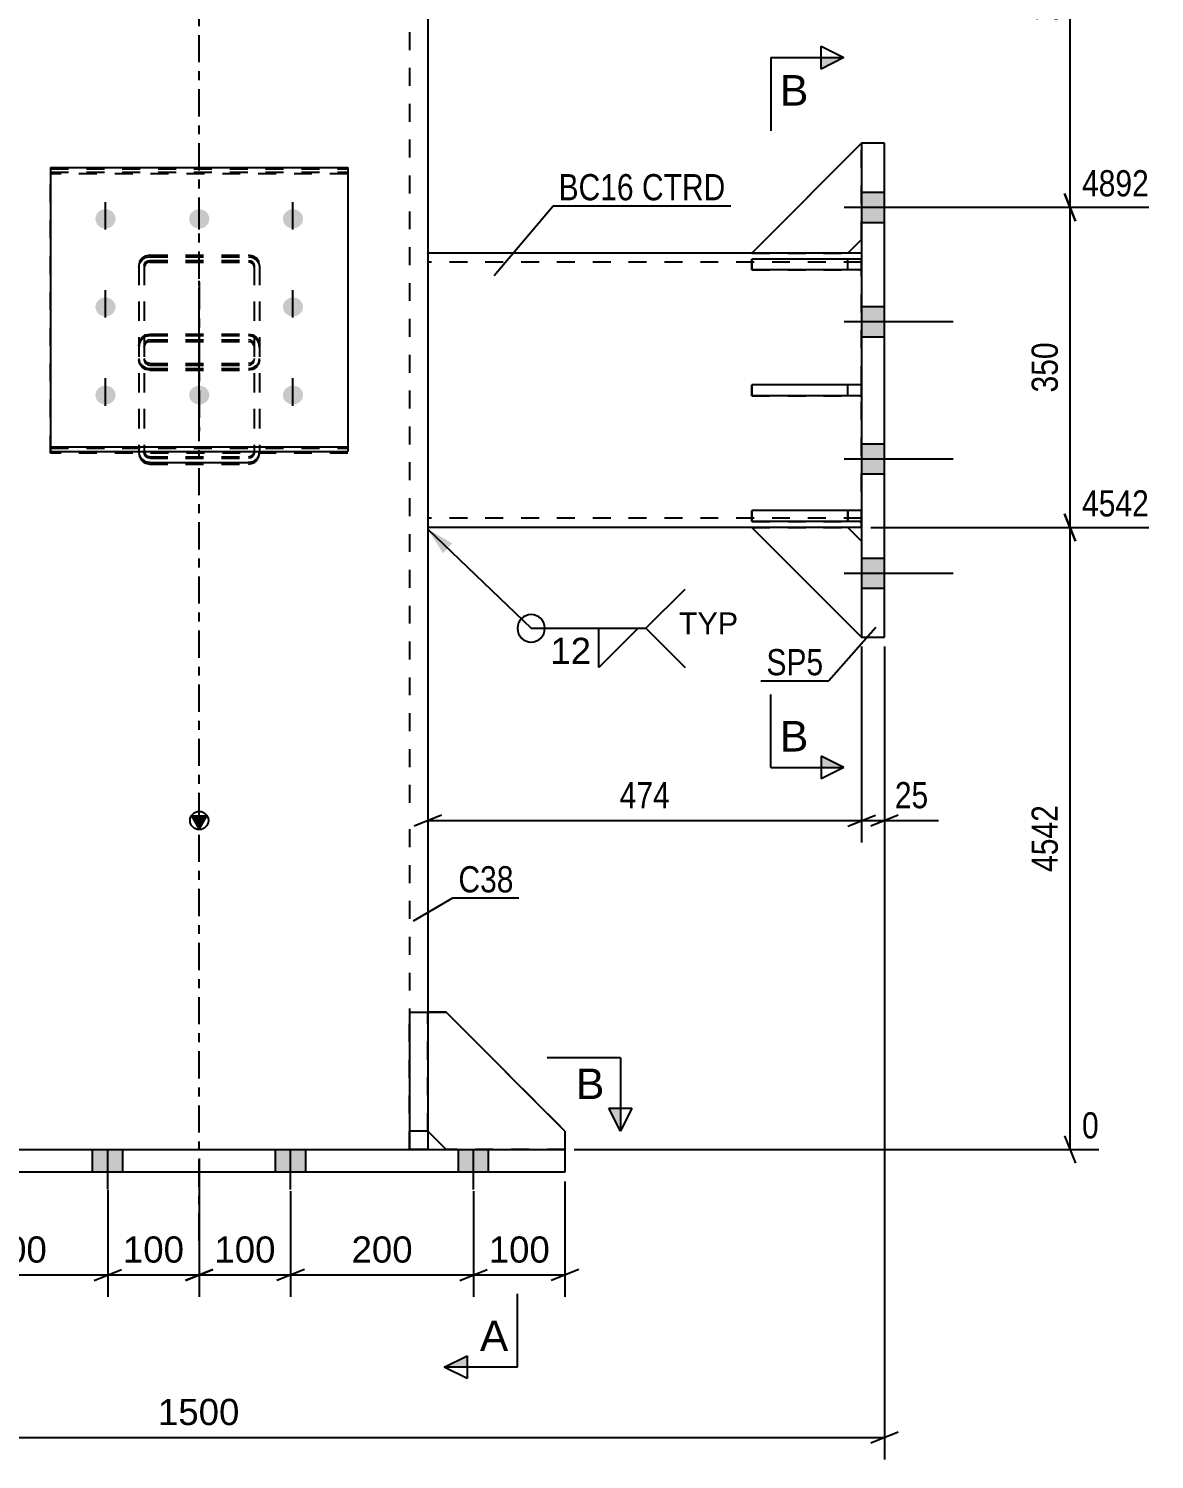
# Model space of a CAD drawing. Header units: millimetres. Extents: x -136 to 458, y -179 to 241.
# Drawn here: x -18.7 to 104.5, y -33.9 to 122.5 of the extents above; entities that cross this region are included whole.
import ezdxf

# ---------------------------------------------------------------- set-up
doc = ezdxf.new("R2010")
doc.units = ezdxf.units.MM
doc.linetypes.add('DXK_LINE_DOT2', pattern=[3.9198, 1.9599, -1.9599])
doc.linetypes.add('DXK_LINE_DOT3', pattern=[5.9187, 2.979, -0.9799, 0.9799, -0.9799])
doc.styles.add('Arial', font='ARIAL.TTF', dxfattribs={"height": 0.2})
doc.styles.add('Arial Narrow', font='ARIALN.TTF', dxfattribs={"height": 0.2})

# ---------------------------------------------------------------- blocks, each defined once
blk = doc.blocks.new('Part-284876647-1921 - 1855')
at = {"color": 7, "linetype": 'DXK_LINE_DOT2'}
for p, q in [((72.44, 83.6), (60.44, 83.6)), ((60.44, 83.6), (60.44, 82.4)), ((70.94, 82.4), (70.94, 83.6)), ((72.44, 82.4), (72.44, 83.6)), ((60.44, 82.4), (72.44, 82.4))]:
    blk.add_line(p, q, dxfattribs=at)
blk = doc.blocks.new('Part-284876647-1922 - 1855')
at = {"color": 2, "linetype": 'Continuous'}
for p, q in [((60.44, 96.15), (60.44, 97.35)), ((72.44, 97.35), (60.44, 97.35)), ((72.44, 97.35), (72.44, 96.15)), ((72.44, 96.15), (60.44, 96.15))]:
    blk.add_line(p, q, dxfattribs=at)
at = {"color": 7, "linetype": 'DXK_LINE_DOT2'}
for p, q in [((70.94, 96.15), (70.94, 97.35)), ((72.44, 97.35), (72.44, 97.35)), ((72.44, 97.35), (72.44, 97.35)), ((72.44, 96.15), (72.44, 96.15)), ((72.44, 96.15), (72.44, 96.15))]:
    blk.add_line(p, q, dxfattribs=at)
blk = doc.blocks.new('Part-284876647-1924 - 1855')
at = {"color": 2, "linetype": 'Continuous'}
for p, q in [((60.44, 82.4), (60.44, 83.6)), ((72.44, 83.6), (60.44, 83.6)), ((72.44, 83.6), (72.44, 82.4)), ((72.44, 82.4), (60.44, 82.4))]:
    blk.add_line(p, q, dxfattribs=at)
at = {"color": 7, "linetype": 'DXK_LINE_DOT2'}
for p, q in [((70.94, 82.4), (70.94, 83.6)), ((72.44, 83.6), (72.44, 83.6)), ((72.44, 83.6), (72.44, 83.6)), ((72.44, 82.4), (72.44, 82.4)), ((72.44, 82.4), (72.44, 82.4))]:
    blk.add_line(p, q, dxfattribs=at)
blk = doc.blocks.new('Part-284876647-1864 - 1855')
at = {"color": 2, "linetype": 'Continuous'}
for p, q in [((-40, -2.5), (-40, 0)), ((-40, 0), (40, 0)), ((40, 0), (40, -2.5)), ((40, -2.5), (-40, -2.5))]:
    blk.add_line(p, q, dxfattribs=at)
blk = doc.blocks.new('Part-284876647-1869 - 1855')
at = {"linetype": 'Continuous'}
blk.add_hatch(color=2, dxfattribs=at).paths.add_polyline_path([(0, 35.06), (-0.8, 36.46), (0.8, 36.46)])
at = {"color": 7, "linetype": 'DXK_LINE_DOT3'}
for p, q in [((0, 36), (0, 130)), ((0, -10), (0, 35))]:
    blk.add_line(p, q, dxfattribs=at)
at = {"color": 7, "linetype": 'DXK_LINE_DOT2'}
for p, q in [((23, 130), (23, 36)), ((23, 35), (23, 0)), ((25, 15), (25, 0)), ((-25, 0), (25, 0))]:
    blk.add_line(p, q, dxfattribs=at)
at = {"color": 2, "linetype": 'Continuous'}
for p, q in [((25, 130), (25, 36)), ((0, 35.06), (-0.8, 36.46)), ((-0.8, 36.46), (0.8, 36.46)), ((0.8, 36.46), (0, 35.06)), ((25, 35), (25, 15))]:
    blk.add_line(p, q, dxfattribs=at)
blk.add_circle((0, 35.96), 1, dxfattribs=at)
blk = doc.blocks.new('Bolt-284876647-1870 - 1855')
at = {"linetype": 'Continuous'}
for points in [[(72.44, 104.65), (72.44, 101.35), (74.94, 101.35), (74.94, 104.65)], [(72.44, 104.65), (72.44, 101.35), (74.94, 101.35), (74.94, 104.65)], [(72.44, 104.65), (72.44, 101.35), (74.94, 101.35), (74.94, 104.65)], [(72.44, 92.15), (72.44, 88.85), (74.94, 88.85), (74.94, 92.15)], [(72.44, 92.15), (72.44, 88.85), (74.94, 88.85), (74.94, 92.15)], [(72.44, 77.15), (72.44, 73.85), (74.94, 73.85), (74.94, 77.15)], [(72.44, 77.15), (72.44, 73.85), (74.94, 73.85), (74.94, 77.15)], [(72.44, 64.65), (72.44, 61.35), (74.94, 61.35), (74.94, 64.65)], [(72.44, 64.65), (72.44, 61.35), (74.94, 61.35), (74.94, 64.65)], [(72.44, 64.65), (72.44, 61.35), (74.94, 61.35), (74.94, 64.65)]]:
    blk.add_hatch(color=1, dxfattribs=at).paths.add_polyline_path(points)
at = {"color": 1, "linetype": 'Continuous'}
for p, q in [((72.44, 104.65), (74.94, 104.65)), ((72.44, 104.65), (74.94, 104.65)), ((72.44, 104.65), (74.94, 104.65)), ((70.54, 103), (82.44, 103)), ((70.54, 103), (82.44, 103)), ((70.54, 103), (82.44, 103)), ((72.44, 101.35), (74.94, 101.35)), ((72.44, 101.35), (74.94, 101.35)), ((72.44, 101.35), (74.94, 101.35)), ((72.44, 92.15), (74.94, 92.15)), ((72.44, 92.15), (74.94, 92.15)), ((70.54, 90.5), (82.44, 90.5)), ((70.54, 90.5), (82.44, 90.5)), ((72.44, 88.85), (74.94, 88.85)), ((72.44, 88.85), (74.94, 88.85)), ((72.44, 77.15), (74.94, 77.15)), ((72.44, 77.15), (74.94, 77.15)), ((70.54, 75.5), (82.44, 75.5)), ((70.54, 75.5), (82.44, 75.5)), ((72.44, 73.85), (74.94, 73.85)), ((72.44, 73.85), (74.94, 73.85)), ((72.44, 64.65), (74.94, 64.65)), ((72.44, 64.65), (74.94, 64.65)), ((72.44, 64.65), (74.94, 64.65)), ((70.54, 63), (82.44, 63)), ((70.54, 63), (82.44, 63)), ((70.54, 63), (82.44, 63)), ((72.44, 61.35), (74.94, 61.35)), ((72.44, 61.35), (74.94, 61.35)), ((72.44, 61.35), (74.94, 61.35))]:
    blk.add_line(p, q, dxfattribs=at)
blk = doc.blocks.new('Part-284876647-2000 - 1855')
at = {"color": 2, "linetype": 'Continuous'}
for p, q in [((60.44, 98), (25, 98)), ((72.44, 98), (70.94, 98)), ((60.44, 68), (25, 68)), ((72.44, 68), (70.94, 68))]:
    blk.add_line(p, q, dxfattribs=at)
at = {"color": 7, "linetype": 'DXK_LINE_DOT2'}
for p, q in [((25, 98), (25, 68)), ((72.44, 97), (25, 97)), ((70.94, 98), (60.44, 98)), ((72.44, 68), (72.44, 98)), ((72.44, 69), (25, 69)), ((70.94, 68), (60.44, 68))]:
    blk.add_line(p, q, dxfattribs=at)
blk = doc.blocks.new('Bolt-284876647-1875 - 1855')
at = {"color": 1, "linetype": 'DXK_LINE_DOT2'}
for p, q in [((-10.25, 100.57), (-10.25, 103.41)), ((0, 100.57), (0, 103.41)), ((10.25, 100.57), (10.25, 103.41)), ((-10.25, 90.94), (-10.25, 93.78)), ((10.25, 90.94), (10.25, 93.78)), ((-10.25, 81.31), (-10.25, 84.15)), ((0, 81.31), (0, 84.15)), ((10.25, 81.31), (10.25, 84.15))]:
    blk.add_line(p, q, dxfattribs=at)
blk = doc.blocks.new('Bolt-284876647-1876 - 1855')
at = {"linetype": 'Continuous'}
for points in [[(-28.35, 0), (-31.65, 0), (-31.65, -2.5), (-28.35, -2.5)], [(-28.35, 0), (-31.65, 0), (-31.65, -2.5), (-28.35, -2.5)], [(-28.35, 0), (-31.65, 0), (-31.65, -2.5), (-28.35, -2.5)], [(-28.35, 0), (-31.65, 0), (-31.65, -2.5), (-28.35, -2.5)], [(-8.35, 0), (-11.65, 0), (-11.65, -2.5), (-8.35, -2.5)], [(-8.35, 0), (-11.65, 0), (-11.65, -2.5), (-8.35, -2.5)], [(11.65, 0), (8.35, 0), (8.35, -2.5), (11.65, -2.5)], [(11.65, 0), (8.35, 0), (8.35, -2.5), (11.65, -2.5)], [(31.65, 0), (28.35, 0), (28.35, -2.5), (31.65, -2.5)], [(31.65, 0), (28.35, 0), (28.35, -2.5), (31.65, -2.5)], [(31.65, 0), (28.35, 0), (28.35, -2.5), (31.65, -2.5)], [(31.65, 0), (28.35, 0), (28.35, -2.5), (31.65, -2.5)]]:
    blk.add_hatch(color=1, dxfattribs=at).paths.add_polyline_path(points)
at = {"color": 1, "linetype": 'Continuous'}
for p, q in [((-31.65, -2.5), (-31.65, 0)), ((-31.65, -2.5), (-31.65, 0)), ((-31.65, -2.5), (-31.65, 0)), ((-31.65, -2.5), (-31.65, 0)), ((-30, -4.4), (-30, 0)), ((-30, -4.4), (-30, 0)), ((-30, -4.4), (-30, 0)), ((-30, -4.4), (-30, 0)), ((-28.35, -2.5), (-28.35, 0)), ((-28.35, -2.5), (-28.35, 0)), ((-28.35, -2.5), (-28.35, 0)), ((-28.35, -2.5), (-28.35, 0)), ((-11.65, -2.5), (-11.65, 0)), ((-11.65, -2.5), (-11.65, 0)), ((-10, -4.4), (-10, 0)), ((-10, -4.4), (-10, 0)), ((-8.35, -2.5), (-8.35, 0)), ((-8.35, -2.5), (-8.35, 0)), ((8.35, -2.5), (8.35, 0)), ((8.35, -2.5), (8.35, 0)), ((10, -4.4), (10, 0)), ((10, -4.4), (10, 0)), ((11.65, -2.5), (11.65, 0)), ((11.65, -2.5), (11.65, 0)), ((28.35, -2.5), (28.35, 0)), ((28.35, -2.5), (28.35, 0)), ((28.35, -2.5), (28.35, 0)), ((28.35, -2.5), (28.35, 0)), ((30, -4.4), (30, 0)), ((30, -4.4), (30, 0)), ((30, -4.4), (30, 0)), ((30, -4.4), (30, 0)), ((31.65, -2.5), (31.65, 0)), ((31.65, -2.5), (31.65, 0)), ((31.65, -2.5), (31.65, 0)), ((31.65, -2.5), (31.65, 0))]:
    blk.add_line(p, q, dxfattribs=at)
blk = doc.blocks.new('Part-284876647-1890 - 1855')
at = {"color": 2, "linetype": 'Continuous'}
for p, q in [((27, 15), (25, 15)), ((40, 2), (27, 15)), ((27, 0), (25, 2)), ((40, 2), (40, 0))]:
    blk.add_line(p, q, dxfattribs=at)
at = {"color": 7, "linetype": 'DXK_LINE_DOT2'}
for p, q in [((25, 2), (25, 15)), ((40, 0), (27, 0))]:
    blk.add_line(p, q, dxfattribs=at)
blk = doc.blocks.new('Part-284876647-1891 - 1855')
at = {"color": 2, "linetype": 'Continuous'}
for p, q in [((23, 15), (23, 0)), ((23, 15), (25, 15)), ((25, 15), (25, 0)), ((25, 2), (23, 2)), ((23, 0), (25, 0))]:
    blk.add_line(p, q, dxfattribs=at)
blk = doc.blocks.new('Part-284876647-2022 - 1855')
at = {"color": 7, "linetype": 'DXK_LINE_DOT2'}
for p, q in [((25, 2), (25, 15)), ((25, 15), (27, 15)), ((27, 15), (40, 2)), ((27, 0), (25, 2)), ((40, 2), (40, 0)), ((40, 0), (27, 0))]:
    blk.add_line(p, q, dxfattribs=at)
blk = doc.blocks.new('Part-284876647-2023 - 1855')
at = {"color": 7, "linetype": 'DXK_LINE_DOT2'}
for p, q in [((23, 0), (23, 15)), ((23, 15), (25, 15)), ((25, 15), (25, 0)), ((25, 2), (23, 2)), ((25, 0), (23, 0))]:
    blk.add_line(p, q, dxfattribs=at)
blk = doc.blocks.new('Part-284876647-1896 - 1855')
at = {"color": 7, "linetype": 'DXK_LINE_DOT2'}
for p, q in [((-16.25, 76.11), (-16.25, 107.2)), ((-16.25, 107.2), (16.25, 107.2)), ((16.25, 106.65), (-16.25, 106.65)), ((16.25, 107.2), (16.25, 76.11)), ((-16.25, 76.66), (16.25, 76.66)), ((16.25, 76.11), (-16.25, 76.11))]:
    blk.add_line(p, q, dxfattribs=at)
blk = doc.blocks.new('Part-284876647-1898 - 1855')
at = {"color": 7, "linetype": 'DXK_LINE_DOT2'}
for p, q in [((-6.51, 96.89), (-6.25, 97.26)), ((-6.25, 97.26), (-5.86, 97.5)), ((-5.86, 97.5), (-5.4, 97.59)), ((-5.4, 97.02), (-5.63, 96.98)), ((-5.4, 97.59), (5.4, 97.59)), ((-5.4, 97.02), (5.4, 97.02)), ((5.4, 97.59), (5.86, 97.5)), ((5.63, 96.98), (5.4, 97.02)), ((5.86, 97.5), (6.25, 97.26)), ((6.25, 97.26), (6.51, 96.89)), ((-6.6, 96.46), (-6.51, 96.89)), ((-6.6, 96.46), (-6.6, 76.2)), ((-5.95, 96.67), (-6, 96.46)), ((-6, 96.46), (-6, 76.2)), ((-5.82, 96.86), (-5.95, 96.67)), ((-5.63, 96.98), (-5.82, 96.86)), ((5.83, 96.86), (5.63, 96.98)), ((5.96, 96.67), (5.83, 96.86)), ((6, 96.46), (5.96, 96.67)), ((6, 96.46), (6, 76.2)), ((6.51, 96.89), (6.6, 96.46)), ((6.6, 96.46), (6.6, 76.2)), ((-6.51, 88.18), (-6.6, 87.69)), ((-6, 87.69), (-5.95, 87.94)), ((-5.95, 87.94), (-5.82, 88.14)), ((-5.63, 88.92), (-5.86, 88.87)), ((-5.82, 88.14), (-5.63, 88.28)), ((-5.4, 88.97), (-5.63, 88.92)), ((-5.63, 88.28), (-5.4, 88.33)), ((-5.4, 88.97), (5.4, 88.97)), ((-5.4, 88.33), (5.4, 88.33)), ((5.83, 88.88), (5.4, 88.97)), ((5.4, 88.33), (5.63, 88.28)), ((5.63, 88.28), (5.83, 88.14)), ((5.86, 88.87), (5.83, 88.88)), ((5.83, 88.14), (5.96, 87.94)), ((5.96, 87.94), (6, 87.69)), ((6.6, 87.69), (6.51, 88.18)), ((-6.51, 85.88), (-6.6, 86.31)), ((-6, 86.31), (-5.95, 86.09)), ((-5.95, 86.09), (-5.82, 85.91)), ((5.83, 85.91), (5.96, 86.09)), ((5.96, 86.09), (6, 86.31)), ((6.6, 86.31), (6.51, 85.88)), ((-6.25, 85.51), (-6.51, 85.88)), ((-5.86, 85.27), (-6.25, 85.51)), ((-5.4, 85.18), (-5.86, 85.27)), ((-5.82, 85.91), (-5.63, 85.79)), ((-5.63, 85.79), (-5.4, 85.75)), ((-5.4, 85.75), (5.4, 85.75)), ((-5.4, 85.18), (5.4, 85.18)), ((5.4, 85.75), (5.63, 85.79)), ((5.86, 85.27), (5.4, 85.18)), ((5.63, 85.79), (5.83, 85.91)), ((6.25, 85.51), (5.86, 85.27)), ((6.51, 85.88), (6.25, 85.51)), ((-6.6, 76.2), (-6.51, 75.71)), ((-5.95, 75.95), (-6, 76.2)), ((-5.82, 75.75), (-5.95, 75.95)), ((-5.63, 75.61), (-5.82, 75.75)), ((-5.4, 75.56), (-5.63, 75.61)), ((-5.4, 75.56), (5.4, 75.56)), ((5.63, 75.61), (5.4, 75.56)), ((5.83, 75.75), (5.63, 75.61)), ((5.96, 75.95), (5.83, 75.75)), ((6, 76.2), (5.96, 75.95)), ((6.51, 75.71), (6.6, 76.2)), ((-5.86, 75.02), (-5.4, 74.92)), ((-5.4, 74.92), (5.4, 74.92)), ((5.4, 74.92), (5.86, 75.02))]:
    blk.add_line(p, q, dxfattribs=at)
at = {"color": 7, "linetype": 'DXK_LINE_DOT3'}
blk.add_line((0, 94.8), (0, 78.53), dxfattribs=at)
at = {"color": 7, "linetype": 'DXK_LINE_DOT2'}
for centre, start, end in [((-5.35, 87.74), 114.32, 159.2417), ((5.35, 87.74), 20.7583, 65.68), ((-5.35, 76.15), 200.7583, 245.68), ((5.35, 76.15), 294.32, 339.2417)]:
    blk.add_arc(centre, 1.24, start, end, dxfattribs=at)
blk = doc.blocks.new('Part-284876647-1915 - 1855')
at = {"color": 2, "linetype": 'Continuous'}
for p, q in [((72.44, 110), (60.44, 98)), ((72.44, 99.5), (70.94, 98)), ((70.94, 98), (60.44, 98))]:
    blk.add_line(p, q, dxfattribs=at)
at = {"color": 7, "linetype": 'DXK_LINE_DOT2'}
for p, q in [((72.44, 99.5), (72.44, 110)), ((72.44, 110), (72.44, 110)), ((72.44, 110), (72.44, 110)), ((72.44, 99.5), (72.44, 99.5)), ((72.44, 99.5), (72.44, 99.5))]:
    blk.add_line(p, q, dxfattribs=at)
blk = doc.blocks.new('Part-284876647-1916 - 1855')
at = {"color": 7, "linetype": 'DXK_LINE_DOT2'}
for p, q in [((72.44, 110), (60.44, 98)), ((72.44, 99.5), (72.44, 110)), ((70.94, 98), (72.44, 99.5)), ((60.44, 98), (70.94, 98))]:
    blk.add_line(p, q, dxfattribs=at)
blk = doc.blocks.new('Part-284876647-1917 - 1855')
at = {"color": 2, "linetype": 'Continuous'}
for p, q in [((60.44, 68), (72.44, 56)), ((70.94, 68), (60.44, 68)), ((70.94, 68), (72.44, 66.5))]:
    blk.add_line(p, q, dxfattribs=at)
at = {"color": 7, "linetype": 'DXK_LINE_DOT2'}
for p, q in [((72.44, 66.5), (72.44, 56)), ((72.44, 66.5), (72.44, 66.5)), ((72.44, 56), (72.44, 56))]:
    blk.add_line(p, q, dxfattribs=at)
blk = doc.blocks.new('Part-284876647-1918 - 1855')
at = {"color": 7, "linetype": 'DXK_LINE_DOT2'}
for p, q in [((60.44, 68), (70.94, 68)), ((72.44, 56), (60.44, 68)), ((70.94, 68), (72.44, 66.5)), ((72.44, 66.5), (72.44, 56))]:
    blk.add_line(p, q, dxfattribs=at)
blk = doc.blocks.new('Part-284876647-1919 - 1855')
at = {"color": 7, "linetype": 'DXK_LINE_DOT2'}
for p, q in [((72.44, 97.35), (60.44, 97.35)), ((60.44, 97.35), (60.44, 96.15)), ((70.94, 96.15), (70.94, 97.35)), ((72.44, 96.15), (72.44, 97.35)), ((60.44, 96.15), (72.44, 96.15))]:
    blk.add_line(p, q, dxfattribs=at)
blk = doc.blocks.new('Part-284876647-2057 - 1855')
at = {"color": 7, "linetype": 'DXK_LINE_DOT2'}
for p, q in [((72.44, 69.85), (60.44, 69.85)), ((60.44, 69.85), (60.44, 68.65)), ((70.94, 69.85), (70.94, 68.65)), ((72.44, 68.65), (72.44, 69.85)), ((60.44, 68.65), (72.44, 68.65))]:
    blk.add_line(p, q, dxfattribs=at)
blk = doc.blocks.new('Part-284876647-1964 - 1855')
at = {"color": 2, "linetype": 'Continuous'}
for p, q in [((72.44, 110), (72.44, 56)), ((74.94, 110), (72.44, 110)), ((74.94, 56), (74.94, 110)), ((72.44, 56), (74.94, 56))]:
    blk.add_line(p, q, dxfattribs=at)
blk = doc.blocks.new('Part-284876647-2055 - 1855')
at = {"color": 7, "linetype": 'DXK_LINE_DOT2'}
for p, q in [((-6.51, 97.06), (-6.6, 96.63)), ((-6.25, 97.43), (-6.51, 97.06)), ((-5.86, 97.67), (-6.25, 97.43)), ((-5.95, 96.85), (-5.82, 97.03)), ((-5.4, 97.76), (-5.86, 97.67)), ((-5.82, 97.03), (-5.63, 97.15)), ((-5.63, 97.15), (-5.4, 97.2)), ((-5.4, 97.76), (5.4, 97.76)), ((-5.4, 97.2), (5.4, 97.2)), ((5.86, 97.67), (5.4, 97.76)), ((5.4, 97.2), (5.63, 97.15)), ((5.63, 97.15), (5.83, 97.03)), ((5.83, 97.03), (5.96, 96.85)), ((6.25, 97.43), (5.86, 97.67)), ((6.51, 97.06), (6.25, 97.43)), ((6.6, 96.63), (6.51, 97.06)), ((-6.6, 96.63), (-6.6, 76.37)), ((-6, 96.63), (-5.95, 96.85)), ((-6, 96.63), (-6, 76.37)), ((5.96, 96.85), (6, 96.63)), ((6, 96.63), (6, 76.37)), ((6.6, 96.63), (6.6, 76.37)), ((-6.6, 87.87), (-6.51, 88.35)), ((-5.95, 88.11), (-6, 87.87)), ((-5.82, 88.32), (-5.95, 88.11)), ((-5.86, 89.05), (-5.4, 89.14)), ((-5.63, 88.46), (-5.82, 88.32)), ((-5.4, 88.5), (-5.63, 88.46)), ((-5.4, 89.14), (5.4, 89.14)), ((-5.4, 88.5), (5.4, 88.5)), ((5.4, 89.14), (5.86, 89.05)), ((5.63, 88.46), (5.4, 88.5)), ((5.83, 88.32), (5.63, 88.46)), ((5.96, 88.11), (5.83, 88.32)), ((6, 87.87), (5.96, 88.11)), ((6.51, 88.35), (6.6, 87.87)), ((-6.6, 86.48), (-6.51, 86.05)), ((-6.51, 86.05), (-6.25, 85.69)), ((-5.95, 86.27), (-6, 86.48)), ((-5.82, 86.08), (-5.95, 86.27)), ((-5.63, 85.96), (-5.82, 86.08)), ((5.83, 86.08), (5.63, 85.96)), ((5.96, 86.27), (5.83, 86.08)), ((6, 86.48), (5.96, 86.27)), ((6.25, 85.69), (6.51, 86.05)), ((6.51, 86.05), (6.6, 86.48)), ((-6.25, 85.69), (-5.86, 85.44)), ((-5.86, 85.44), (-5.4, 85.36)), ((-5.4, 85.92), (-5.63, 85.96)), ((-5.4, 85.92), (5.4, 85.92)), ((-5.4, 85.36), (5.4, 85.36)), ((5.63, 85.96), (5.4, 85.92)), ((5.4, 85.36), (5.86, 85.44)), ((5.86, 85.44), (6.25, 85.69)), ((-6.58, 76.29), (-6.6, 76.37)), ((-6, 76.37), (-5.95, 76.13)), ((-5.95, 76.13), (-5.82, 75.92)), ((-5.82, 75.92), (-5.63, 75.78)), ((-5.63, 75.78), (-5.4, 75.73)), ((-5.4, 75.73), (5.4, 75.73)), ((5.4, 75.73), (5.63, 75.78)), ((5.63, 75.78), (5.83, 75.92)), ((5.83, 75.92), (5.96, 76.13)), ((5.96, 76.13), (6, 76.37)), ((6.6, 76.37), (6.59, 76.29))]:
    blk.add_line(p, q, dxfattribs=at)
at = {"color": 7, "linetype": 'DXK_LINE_DOT3'}
blk.add_line((0, 78.7), (0, 94.98), dxfattribs=at)
at = {"color": 2, "linetype": 'Continuous'}
for p, q in [((-6.51, 75.88), (-6.58, 76.29)), ((-5.4, 75.1), (-5.86, 75.19)), ((-5.4, 75.1), (5.4, 75.1)), ((5.86, 75.19), (5.4, 75.1)), ((6.59, 76.29), (6.51, 75.88))]:
    blk.add_line(p, q, dxfattribs=at)
at = {"color": 7, "linetype": 'DXK_LINE_DOT2'}
for centre, start, end in [((-5.35, 87.91), 114.32, 159.2417), ((5.35, 87.91), 20.7583, 65.68)]:
    blk.add_arc(centre, 1.24, start, end, dxfattribs=at)
at = {"color": 2, "linetype": 'Continuous'}
for centre, start, end in [((-5.35, 76.32), 200.7583, 245.68), ((5.35, 76.32), 294.32, 339.2417)]:
    blk.add_arc(centre, 1.24, start, end, dxfattribs=at)
blk = doc.blocks.new('Part-284876647-2056 - 1855')
at = {"color": 2, "linetype": 'Continuous'}
for p, q in [((60.44, 68.65), (60.44, 69.85)), ((72.44, 69.85), (60.44, 69.85)), ((72.44, 69.85), (72.44, 68.65)), ((72.44, 68.65), (60.44, 68.65))]:
    blk.add_line(p, q, dxfattribs=at)
at = {"color": 7, "linetype": 'DXK_LINE_DOT2'}
for p, q in [((70.94, 68.65), (70.94, 69.85)), ((72.44, 69.85), (72.44, 69.85)), ((72.44, 69.85), (72.44, 69.85)), ((72.44, 68.65), (72.44, 68.65)), ((72.44, 68.65), (72.44, 68.65))]:
    blk.add_line(p, q, dxfattribs=at)
blk = doc.blocks.new('Part-284876647-2059 - 1855')
at = {"color": 2, "linetype": 'Continuous'}
for p, q in [((-16.25, 107.37), (16.25, 107.37)), ((-16.25, 107.37), (-16.25, 76.29)), ((16.25, 107.37), (16.25, 76.29)), ((-16.25, 76.83), (16.25, 76.83)), ((-16.25, 76.29), (16.25, 76.29))]:
    blk.add_line(p, q, dxfattribs=at)
at = {"color": 7, "linetype": 'DXK_LINE_DOT2'}
blk.add_line((-16.25, 106.83), (16.25, 106.83), dxfattribs=at)
blk = doc.blocks.new('Bolt-284876647-2060 - 1855')
at = {"linetype": 'Continuous'}
for points in [[(-10.25, 100.68), (-10.48, 100.71), (-10.69, 100.77), (-10.89, 100.88), (-11.06, 101.03), (-11.2, 101.21), (-11.29, 101.41), (-11.34, 101.63), (-11.34, 101.85), (-11.29, 102.06), (-11.2, 102.26), (-11.06, 102.44), (-10.89, 102.59), (-10.69, 102.7), (-10.48, 102.77), (-10.25, 102.79), (-10.02, 102.77), (-9.8, 102.7), (-9.6, 102.59), (-9.43, 102.44), (-9.29, 102.26), (-9.2, 102.06), (-9.15, 101.85), (-9.15, 101.63), (-9.2, 101.41), (-9.29, 101.21), (-9.43, 101.03), (-9.6, 100.88), (-9.8, 100.77), (-10.02, 100.71)], [(0, 100.68), (-0.23, 100.71), (-0.44, 100.77), (-0.64, 100.88), (-0.81, 101.03), (-0.95, 101.21), (-1.04, 101.41), (-1.09, 101.63), (-1.09, 101.85), (-1.04, 102.06), (-0.95, 102.26), (-0.81, 102.44), (-0.64, 102.59), (-0.44, 102.7), (-0.23, 102.77), (0, 102.79), (0.23, 102.77), (0.45, 102.7), (0.65, 102.59), (0.82, 102.44), (0.96, 102.26), (1.05, 102.06), (1.1, 101.85), (1.1, 101.63), (1.05, 101.41), (0.96, 101.21), (0.82, 101.03), (0.65, 100.88), (0.45, 100.77), (0.23, 100.71)], [(10.25, 100.68), (10.02, 100.71), (9.81, 100.77), (9.61, 100.88), (9.44, 101.03), (9.3, 101.21), (9.21, 101.41), (9.16, 101.63), (9.16, 101.85), (9.21, 102.06), (9.3, 102.26), (9.44, 102.44), (9.61, 102.59), (9.81, 102.7), (10.02, 102.77), (10.25, 102.79), (10.48, 102.77), (10.7, 102.7), (10.9, 102.59), (11.07, 102.44), (11.21, 102.26), (11.3, 102.06), (11.35, 101.85), (11.35, 101.63), (11.3, 101.41), (11.21, 101.21), (11.07, 101.03), (10.9, 100.88), (10.7, 100.77), (10.48, 100.71)], [(-10.25, 91.07), (-10.48, 91.09), (-10.69, 91.16), (-10.89, 91.27), (-11.06, 91.41), (-11.2, 91.59), (-11.29, 91.79), (-11.34, 92), (-11.34, 92.21), (-11.29, 92.42), (-11.2, 92.62), (-11.06, 92.8), (-10.89, 92.94), (-10.69, 93.05), (-10.48, 93.12), (-10.25, 93.14), (-10.02, 93.12), (-9.8, 93.05), (-9.6, 92.94), (-9.43, 92.8), (-9.29, 92.62), (-9.2, 92.42), (-9.15, 92.21), (-9.15, 92), (-9.2, 91.79), (-9.29, 91.59), (-9.43, 91.41), (-9.6, 91.27), (-9.8, 91.16), (-10.02, 91.09)], [(10.25, 91.07), (10.02, 91.09), (9.81, 91.16), (9.61, 91.27), (9.44, 91.41), (9.3, 91.59), (9.21, 91.79), (9.16, 92), (9.16, 92.21), (9.21, 92.42), (9.3, 92.62), (9.44, 92.8), (9.61, 92.94), (9.81, 93.05), (10.02, 93.12), (10.25, 93.14), (10.48, 93.12), (10.7, 93.05), (10.9, 92.94), (11.07, 92.8), (11.21, 92.62), (11.3, 92.42), (11.35, 92.21), (11.35, 92), (11.3, 91.79), (11.21, 91.59), (11.07, 91.41), (10.9, 91.27), (10.7, 91.16), (10.48, 91.09)], [(-10.25, 81.44), (-10.48, 81.46), (-10.69, 81.53), (-10.89, 81.64), (-11.06, 81.78), (-11.2, 81.96), (-11.29, 82.15), (-11.34, 82.37), (-11.34, 82.58), (-11.29, 82.79), (-11.2, 82.99), (-11.06, 83.16), (-10.89, 83.31), (-10.69, 83.42), (-10.48, 83.48), (-10.25, 83.51), (-10.02, 83.48), (-9.8, 83.42), (-9.6, 83.31), (-9.43, 83.16), (-9.29, 82.99), (-9.2, 82.79), (-9.15, 82.58), (-9.15, 82.37), (-9.2, 82.15), (-9.29, 81.96), (-9.43, 81.78), (-9.6, 81.64), (-9.8, 81.53), (-10.02, 81.46)], [(0, 81.44), (-0.23, 81.46), (-0.44, 81.53), (-0.64, 81.64), (-0.81, 81.78), (-0.95, 81.96), (-1.04, 82.15), (-1.09, 82.37), (-1.09, 82.58), (-1.04, 82.79), (-0.95, 82.99), (-0.81, 83.16), (-0.64, 83.31), (-0.44, 83.42), (-0.23, 83.48), (0, 83.51), (0.23, 83.48), (0.45, 83.42), (0.65, 83.31), (0.82, 83.16), (0.96, 82.99), (1.05, 82.79), (1.1, 82.58), (1.1, 82.37), (1.05, 82.15), (0.96, 81.96), (0.82, 81.78), (0.65, 81.64), (0.45, 81.53), (0.23, 81.46)], [(10.25, 81.44), (10.02, 81.46), (9.81, 81.53), (9.61, 81.64), (9.44, 81.78), (9.3, 81.96), (9.21, 82.15), (9.16, 82.37), (9.16, 82.58), (9.21, 82.79), (9.3, 82.99), (9.44, 83.16), (9.61, 83.31), (9.81, 83.42), (10.02, 83.48), (10.25, 83.51), (10.48, 83.48), (10.7, 83.42), (10.9, 83.31), (11.07, 83.16), (11.21, 82.99), (11.3, 82.79), (11.35, 82.58), (11.35, 82.37), (11.3, 82.15), (11.21, 81.96), (11.07, 81.78), (10.9, 81.64), (10.7, 81.53), (10.48, 81.46)]]:
    blk.add_hatch(color=1, dxfattribs=at).paths.add_polyline_path(points)
at = {"color": 1, "linetype": 'Continuous'}
for p, q in [((-10.25, 100.74), (-10.25, 103.58)), ((0, 100.74), (0, 103.58)), ((10.25, 100.74), (10.25, 103.58)), ((-10.25, 91.11), (-10.25, 93.95)), ((10.25, 91.11), (10.25, 93.95)), ((-10.25, 81.48), (-10.25, 84.32)), ((0, 81.48), (0, 84.32)), ((10.25, 81.48), (10.25, 84.32))]:
    blk.add_line(p, q, dxfattribs=at)
blk = doc.blocks.new('StraightDimension-284876647-2300 - 1855')
at = {"color": 7, "linetype": 'Continuous'}
for p, q in [((30, -4.57), (30, -16.13)), ((40, -3.5), (40, -16.13)), ((28.5, -14.33), (31.5, -13.13)), ((30, -13.73), (40, -13.73)), ((41.5, -13.13), (38.5, -14.33))]:
    blk.add_line(p, q, dxfattribs=at)
at = {"color": 0}
blk.add_wipeout([(38.94, -12.98), (38.94, -8.78), (31.06, -8.78), (31.06, -12.98)], dxfattribs=at)
at = {"color": 3, "style": 'Arial'}
blk.add_text('100', height=2.865, dxfattribs=at).set_placement((31.66, -12.38))
blk = doc.blocks.new('StraightDimension-284876647-2190 - 1855')
at = {"color": 7, "linetype": 'Continuous'}
for p, q in [((25, 67), (25, 33.55)), ((72.44, 55), (72.44, 33.55)), ((26.5, 36.55), (23.5, 35.35)), ((70.94, 35.35), (73.94, 36.55)), ((25, 35.95), (72.44, 35.95))]:
    blk.add_line(p, q, dxfattribs=at)
at = {"color": 0}
blk.add_wipeout([(52.06, 36.7), (52.06, 40.9), (45.38, 40.9), (45.38, 36.7)], dxfattribs=at)
at = {"color": 3, "style": 'Arial Narrow'}
blk.add_text('474', height=2.863, dxfattribs=at).set_placement((45.98, 37.3))
blk = doc.blocks.new('StraightDimension-284876647-2209 - 1855')
at = {"color": 7, "linetype": 'Continuous'}
for p, q in [((72.44, 55), (72.44, 33.55)), ((74.94, 55), (74.94, 33.55)), ((70.94, 35.35), (73.94, 36.55)), ((76.44, 36.55), (73.44, 35.35)), ((72.44, 35.95), (74.94, 35.95))]:
    blk.add_line(p, q, dxfattribs=at)
at = {"color": 0}
blk.add_wipeout([(80.32, 36.7), (80.32, 40.9), (75.47, 40.9), (75.47, 36.7)], dxfattribs=at)
at = {"color": 7, "linetype": 'Continuous'}
blk.add_line((74.94, 35.95), (80.85, 35.95), dxfattribs=at)
blk.add_line((74.94, 35.95), (80.85, 35.95), dxfattribs=at)
at = {"color": 3, "style": 'Arial Narrow'}
blk.add_text('25', height=2.863, dxfattribs=at).set_placement((76.07, 37.3))
blk = doc.blocks.new('StraightDimension-284876647-2289 - 1855')
at = {"color": 7, "linetype": 'Continuous'}
for p, q in [((-75.06, 55), (-75.06, -33.89)), ((74.94, 55), (74.94, -33.89)), ((-73.56, -30.89), (-76.56, -32.09)), ((73.44, -32.09), (76.44, -30.89)), ((-75.06, -31.49), (74.94, -31.49))]:
    blk.add_line(p, q, dxfattribs=at)
at = {"color": 0}
blk.add_wipeout([(4.99, -30.74), (4.99, -26.54), (-5.11, -26.54), (-5.11, -30.74)], dxfattribs=at)
at = {"color": 3, "style": 'Arial'}
blk.add_text('1500', height=2.865, dxfattribs=at).set_placement((-4.51, -30.14))
blk = doc.blocks.new('StraightDimension-284876647-2310 - 1855')
at = {"color": 7, "linetype": 'Continuous'}
for p, q in [((10, -4.57), (10, -16.13)), ((30, -4.57), (30, -16.13)), ((11.5, -13.13), (8.5, -14.33)), ((10, -13.73), (30, -13.73)), ((28.5, -14.33), (31.5, -13.13))]:
    blk.add_line(p, q, dxfattribs=at)
at = {"color": 0}
blk.add_wipeout([(23.94, -12.98), (23.94, -8.78), (16.06, -8.78), (16.06, -12.98)], dxfattribs=at)
at = {"color": 3, "style": 'Arial'}
blk.add_text('200', height=2.865, dxfattribs=at).set_placement((16.66, -12.38))
blk = doc.blocks.new('StraightDimension-284876647-2317 - 1855')
at = {"color": 7, "linetype": 'Continuous'}
for p, q in [((0, -1), (0, -16.13)), ((10, -4.57), (10, -16.13)), ((-1.5, -14.33), (1.5, -13.13)), ((0, -13.73), (10, -13.73)), ((11.5, -13.13), (8.5, -14.33))]:
    blk.add_line(p, q, dxfattribs=at)
at = {"color": 0}
blk.add_wipeout([(8.94, -12.98), (8.94, -8.78), (1.06, -8.78), (1.06, -12.98)], dxfattribs=at)
at = {"color": 3, "style": 'Arial'}
blk.add_text('100', height=2.865, dxfattribs=at).set_placement((1.66, -12.38))
blk = doc.blocks.new('StraightDimension-284876647-2326 - 1855')
at = {"color": 7, "linetype": 'Continuous'}
for p, q in [((0, -1), (0, -16.13)), ((-10, -4.46), (-10, -16.13)), ((-11.5, -14.33), (-8.5, -13.13)), ((-10, -13.73), (0, -13.73)), ((1.5, -13.13), (-1.5, -14.33))]:
    blk.add_line(p, q, dxfattribs=at)
at = {"color": 0}
blk.add_wipeout([(-1.06, -12.98), (-1.06, -8.78), (-8.94, -8.78), (-8.94, -12.98)], dxfattribs=at)
at = {"color": 3, "style": 'Arial'}
blk.add_text('100', height=2.865, dxfattribs=at).set_placement((-8.34, -12.38))
blk = doc.blocks.new('StraightDimension-284876647-2335 - 1855')
at = {"color": 7, "linetype": 'Continuous'}
for p, q in [((-30, -2.25), (-30, -16.13)), ((-10, -4.46), (-10, -16.13)), ((-28.5, -13.13), (-31.5, -14.33)), ((-30, -13.73), (-10, -13.73)), ((-11.5, -14.33), (-8.5, -13.13))]:
    blk.add_line(p, q, dxfattribs=at)
at = {"color": 0}
blk.add_wipeout([(-16.06, -12.98), (-16.06, -8.78), (-23.94, -8.78), (-23.94, -12.98)], dxfattribs=at)
at = {"color": 3, "style": 'Arial'}
blk.add_text('200', height=2.865, dxfattribs=at).set_placement((-23.34, -12.38))
blk = doc.blocks.new('StraightDimension-284876647-5101 - 1855')
at = {"color": 7, "linetype": 'Continuous'}
for p, q in [((95.84, 149.51), (94.64, 152.51)), ((49.7, 151.01), (103.85, 151.01)), ((95.24, 103), (95.24, 151.01)), ((94.64, 104.5), (95.84, 101.5)), ((79.99, 103), (103.85, 103))]:
    blk.add_line(p, q, dxfattribs=at)
at = {"color": 0, "linetype": 'Continuous'}
blk.add_wipeout([(104.45, 151.61), (104.45, 155.81), (95.94, 155.81), (95.94, 151.61)], dxfattribs=at)
at = {"color": 0}
blk.add_wipeout([(94.49, 131.26), (90.29, 131.26), (90.29, 122.75), (94.49, 122.75)], dxfattribs=at)
at = {"color": 3, "linetype": 'Continuous', "style": 'Arial Narrow'}
blk.add_text('7732', height=2.863, dxfattribs=at).set_placement((96.54, 152.21))
at = {"color": 3, "style": 'Arial Narrow'}
blk.add_text('2840', height=2.863, rotation=90.0002, dxfattribs=at).set_placement((93.89, 123.35))
blk = doc.blocks.new('StraightDimension-284876647-5102 - 1855')
at = {"color": 7, "linetype": 'Continuous'}
for p, q in [((95.84, 101.5), (94.64, 104.5)), ((79.99, 103), (103.85, 103)), ((95.24, 68), (95.24, 103)), ((94.64, 69.5), (95.84, 66.5)), ((73.44, 68), (103.85, 68))]:
    blk.add_line(p, q, dxfattribs=at)
at = {"color": 0, "linetype": 'Continuous'}
blk.add_wipeout([(104.45, 103.6), (104.45, 107.8), (95.94, 107.8), (95.94, 103.6)], dxfattribs=at)
at = {"color": 0}
blk.add_wipeout([(94.49, 88.84), (90.29, 88.84), (90.29, 82.16), (94.49, 82.16)], dxfattribs=at)
at = {"color": 3, "linetype": 'Continuous', "style": 'Arial Narrow'}
blk.add_text('4892', height=2.863, dxfattribs=at).set_placement((96.54, 104.2))
at = {"color": 3, "style": 'Arial Narrow'}
blk.add_text('350', height=2.863, rotation=90.0002, dxfattribs=at).set_placement((93.89, 82.76))
blk = doc.blocks.new('StraightDimension-284876647-5103 - 1855')
at = {"color": 7, "linetype": 'Continuous'}
for p, q in [((95.84, 66.5), (94.64, 69.5)), ((73.44, 68), (103.85, 68)), ((95.24, 0), (95.24, 68)), ((94.64, 1.5), (95.84, -1.5)), ((41, 0), (98.37, 0))]:
    blk.add_line(p, q, dxfattribs=at)
at = {"color": 0, "linetype": 'Continuous'}
for points in [[(104.45, 68.6), (104.45, 72.8), (95.94, 72.8), (95.94, 68.6)], [(98.97, 0.6), (98.97, 4.8), (95.94, 4.8), (95.94, 0.6)]]:
    blk.add_wipeout(points, dxfattribs=at)
at = {"color": 0}
blk.add_wipeout([(94.49, 38.26), (90.29, 38.26), (90.29, 29.74), (94.49, 29.74)], dxfattribs=at)
at = {"color": 3, "linetype": 'Continuous', "style": 'Arial Narrow'}
for s, height, p in [('4542', 2.863, (96.54, 69.2)), ('0', 2.86, (96.54, 1.2))]:
    blk.add_text(s, height=height, dxfattribs=at).set_placement(p)
at = {"color": 3, "style": 'Arial Narrow'}
blk.add_text('4542', height=2.863, rotation=90.0002, dxfattribs=at).set_placement((93.89, 30.34))
blk = doc.blocks.new('Mark-284876647-1865 - 1855')
at = {"color": 0}
blk.add_wipeout([(34.37, 28.1), (34.37, 31.1), (28.35, 31.1), (28.35, 28.1)], dxfattribs=at)
blk.add_wipeout([(34.37, 28.1), (34.37, 31.1), (28.35, 31.1), (28.35, 28.1)], dxfattribs=at)
at = {"color": 30, "linetype": 'Continuous'}
for p, q in [((23.42, 25), (27.75, 27.5)), ((27.75, 27.5), (34.97, 27.5))]:
    blk.add_line(p, q, dxfattribs=at)
at = {"color": 3, "style": 'Arial Narrow'}
blk.add_text('C38', height=2.863, dxfattribs=at).set_placement((28.35, 28.1))
blk = doc.blocks.new('Mark-284876647-1960 - 1855')
at = {"color": 0}
blk.add_wipeout([(68.24, 51.84), (68.24, 54.84), (62.03, 54.84), (62.03, 51.84)], dxfattribs=at)
blk.add_wipeout([(68.24, 51.84), (68.24, 54.84), (62.03, 54.84), (62.03, 51.84)], dxfattribs=at)
at = {"color": 30, "linetype": 'Continuous'}
for p in [(74.01, 57.05), (61.43, 51.24)]:
    blk.add_line(p, (68.84, 51.24), dxfattribs=at)
at = {"color": 3, "style": 'Arial Narrow'}
blk.add_text('SP5', height=2.863, dxfattribs=at).set_placement((62.03, 51.84))
blk = doc.blocks.new('Mark-284876647-1996 - 1855')
at = {"color": 0}
for points in [[(47.52, 103.77), (47.52, 106.77), (39.3, 106.77), (39.3, 103.77)], [(57.55, 103.77), (57.55, 106.77), (48.42, 106.77), (48.42, 103.77)]]:
    blk.add_wipeout(points, dxfattribs=at)
for points in [[(47.52, 103.77), (47.52, 106.77), (39.3, 106.77), (39.3, 103.77)], [(57.55, 103.77), (57.55, 106.77), (48.42, 106.77), (48.42, 103.77)]]:
    blk.add_wipeout(points, dxfattribs=at)
at = {"color": 30, "linetype": 'Continuous'}
for p, q in [((32.27, 95.56), (38.7, 103.17)), ((38.7, 103.17), (58.15, 103.17))]:
    blk.add_line(p, q, dxfattribs=at)
at = {"color": 3, "style": 'Arial Narrow'}
for s, p in [('BC16', (39.3, 103.77)), ('CTRD', (48.42, 103.77))]:
    blk.add_text(s, height=2.863, dxfattribs=at).set_placement(p)
blk = doc.blocks.new('SectionMark-284876647-2473 - 1855')
at = {"linetype": 'Continuous'}
for points in [[(-62.36, 4.5), (-61.11, 4.5), (-62.36, 2)], [(44.81, 4.5), (46.06, 4.5), (46.06, 2)]]:
    blk.add_hatch(color=6, dxfattribs=at).paths.add_polyline_path(points)
at = {"color": 6, "linetype": 'Continuous'}
for p, q in [((-62.36, 10), (-54.36, 10)), ((-62.36, 10), (-62.36, 2)), ((46.06, 10), (38.06, 10)), ((46.06, 10), (46.06, 2)), ((-62.36, 2), (-63.61, 4.5)), ((-61.11, 4.5), (-63.61, 4.5)), ((-62.36, 2), (-61.11, 4.5)), ((44.81, 4.5), (47.31, 4.5)), ((46.06, 2), (44.81, 4.5)), ((47.31, 4.5), (46.06, 2))]:
    blk.add_line(p, q, dxfattribs=at)
at = {"color": 0, "linetype": 'Continuous'}
for points in [[(-57.5, 5.5), (-57.5, 9), (-60.61, 9), (-60.61, 5.5)], [(44.31, 5.5), (44.31, 9), (41.2, 9), (41.2, 5.5)]]:
    blk.add_wipeout(points, dxfattribs=at)
at = {"color": 3, "linetype": 'Continuous', "style": 'Arial'}
for p in [(-60.61, 5.5), (41.2, 5.5)]:
    blk.add_text('B', height=3.34, dxfattribs=at).set_placement(p)
blk = doc.blocks.new('SectionMark-284876647-2467 - 1855')
at = {"linetype": 'Continuous'}
blk.add_hatch(color=6, dxfattribs=at).paths.add_polyline_path([(29.3, -22.56), (29.3, -23.81), (26.8, -23.81)])
at = {"color": 6, "linetype": 'Continuous'}
for p, q in [((34.8, -23.81), (34.8, -15.81)), ((26.8, -23.81), (29.3, -22.56)), ((29.3, -22.56), (29.3, -25.06)), ((34.8, -23.81), (26.8, -23.81)), ((29.3, -25.06), (26.8, -23.81))]:
    blk.add_line(p, q, dxfattribs=at)
at = {"color": 0, "linetype": 'Continuous'}
blk.add_wipeout([(33.8, -22.06), (33.8, -18.56), (30.69, -18.56), (30.69, -22.06)], dxfattribs=at)
at = {"color": 3, "linetype": 'Continuous', "style": 'Arial'}
blk.add_text('A', height=3.34, rotation=-0.0115, dxfattribs=at).set_placement((30.69, -22.06))
blk = doc.blocks.new('SectionMark-284876647-2469 - 1855')
at = {"linetype": 'Continuous'}
for points in [[(68, 118.12), (68, 119.37), (70.5, 119.37)], [(68, 41.75), (68, 43), (70.5, 41.75)]]:
    blk.add_hatch(color=6, dxfattribs=at).paths.add_polyline_path(points)
at = {"color": 6, "linetype": 'Continuous'}
for p, q in [((68, 118.12), (68, 120.62)), ((68, 120.62), (70.5, 119.37)), ((62.5, 119.37), (62.5, 111.37)), ((62.5, 119.37), (70.5, 119.37)), ((70.5, 119.37), (68, 118.12)), ((62.5, 41.75), (62.5, 49.75)), ((70.5, 41.75), (68, 43)), ((68, 43), (68, 40.5)), ((62.5, 41.75), (70.5, 41.75)), ((70.5, 41.75), (68, 40.5))]:
    blk.add_line(p, q, dxfattribs=at)
at = {"color": 0, "linetype": 'Continuous'}
for points in [[(66.61, 114.12), (66.61, 117.62), (63.5, 117.62), (63.5, 114.12)], [(66.61, 43.5), (66.61, 47), (63.5, 47), (63.5, 43.5)]]:
    blk.add_wipeout(points, dxfattribs=at)
at = {"color": 3, "linetype": 'Continuous', "style": 'Arial'}
for p in [(63.5, 114.12), (63.5, 43.5)]:
    blk.add_text('B', height=3.34, dxfattribs=at).set_placement(p)
blk = doc.blocks.new('WeldMark-284876647-2494 - 1855')
at = {"linetype": 'Continuous'}
blk.add_hatch(color=30, dxfattribs=at).paths.add_polyline_path([(26.65, 65.18), (25, 67.8), (27.69, 66.26)])
at = {"color": 30, "linetype": 'Continuous'}
blk.add_line((25, 67.8), (36.3, 56.97), dxfattribs=at)
at = {"color": 3, "linetype": 'Continuous'}
for q in [(53.14, 61.25), (53.14, 52.68)]:
    blk.add_line((48.85, 56.97), q, dxfattribs=at)
blk.add_arc((36.3, 56.97), 1.5, 90, 270, dxfattribs=at)
at = {"color": 0}
blk.add_wipeout([(43.05, 52.87), (43.05, 56.27), (38.2, 56.27), (38.2, 52.87)], dxfattribs=at)
at = {"color": 30, "linetype": 'Continuous'}
blk.add_line((36.3, 56.97), (48.85, 56.97), dxfattribs=at)
at = {"color": 3, "linetype": 'Continuous'}
for p, q in [((43.71, 56.97), (47.99, 56.97)), ((47.99, 56.97), (43.71, 52.68)), ((43.71, 52.68), (43.71, 56.97))]:
    blk.add_line(p, q, dxfattribs=at)
blk.add_arc((36.3, 56.97), 1.5, 270, 90, dxfattribs=at)
at = {"color": 3, "style": 'Arial'}
blk.add_text('12', height=2.865, dxfattribs=at).set_placement((38.4, 53.07))
at = {"color": 0, "linetype": 'Continuous'}
blk.add_wipeout([(58.93, 56.32), (58.93, 58.82), (52.45, 58.82), (52.45, 56.32)], dxfattribs=at)
blk.add_wipeout([(58.93, 56.32), (58.93, 58.82), (52.45, 58.82), (52.45, 56.32)], dxfattribs=at)
at = {"color": 3, "linetype": 'Continuous', "style": 'Arial'}
blk.add_text('TYP', height=2.388, dxfattribs=at).set_placement((52.45, 56.32))

msp = doc.modelspace()

# ---------------------------------------------------------------- block references
for name in ['Part-284876647-1869 - 1855', 'Part-284876647-1915 - 1855', 'Part-284876647-1916 - 1855', 'Part-284876647-1964 - 1855', 'Part-284876647-2059 - 1855', 'Part-284876647-1896 - 1855', 'Bolt-284876647-2060 - 1855', 'Bolt-284876647-1875 - 1855', 'Bolt-284876647-1870 - 1855', 'Part-284876647-2055 - 1855', 'Part-284876647-1898 - 1855', 'Part-284876647-2000 - 1855', 'Part-284876647-1922 - 1855', 'Part-284876647-1919 - 1855', 'Part-284876647-1921 - 1855', 'Part-284876647-1924 - 1855', 'Part-284876647-2057 - 1855', 'Part-284876647-2056 - 1855', 'Part-284876647-1917 - 1855', 'Part-284876647-1918 - 1855', 'Part-284876647-1891 - 1855', 'Part-284876647-2023 - 1855', 'Part-284876647-1890 - 1855', 'Part-284876647-2022 - 1855', 'Part-284876647-1864 - 1855', 'Bolt-284876647-1876 - 1855']:
    msp.add_blockref(name, (0, 0))

# ---------------------------------------------------------------- next in the draw order: block references
for name in ['StraightDimension-284876647-5101 - 1855', 'StraightDimension-284876647-2190 - 1855', 'StraightDimension-284876647-2300 - 1855']:
    msp.add_blockref(name, (0, 0))

# ---------------------------------------------------------------- next in the draw order: block references
for name in ['Mark-284876647-1996 - 1855', 'StraightDimension-284876647-5102 - 1855', 'StraightDimension-284876647-2209 - 1855']:
    msp.add_blockref(name, (0, 0))

# ---------------------------------------------------------------- next in the draw order: block references
msp.add_blockref('StraightDimension-284876647-2289 - 1855', (0, 0))

# ---------------------------------------------------------------- next in the draw order: block references
for name in ['StraightDimension-284876647-5103 - 1855', 'Mark-284876647-1865 - 1855', 'StraightDimension-284876647-2310 - 1855']:
    msp.add_blockref(name, (0, 0))

# ---------------------------------------------------------------- next in the draw order: block references
for name in ['Mark-284876647-1960 - 1855', 'SectionMark-284876647-2473 - 1855', 'StraightDimension-284876647-2317 - 1855']:
    msp.add_blockref(name, (0, 0))

# ---------------------------------------------------------------- next in the draw order: block references
for name in ['SectionMark-284876647-2467 - 1855', 'SectionMark-284876647-2469 - 1855', 'StraightDimension-284876647-2326 - 1855']:
    msp.add_blockref(name, (0, 0))

# ---------------------------------------------------------------- next in the draw order: block references
for name in ['WeldMark-284876647-2494 - 1855', 'StraightDimension-284876647-2335 - 1855']:
    msp.add_blockref(name, (0, 0))

doc.saveas('drawing.dxf')
